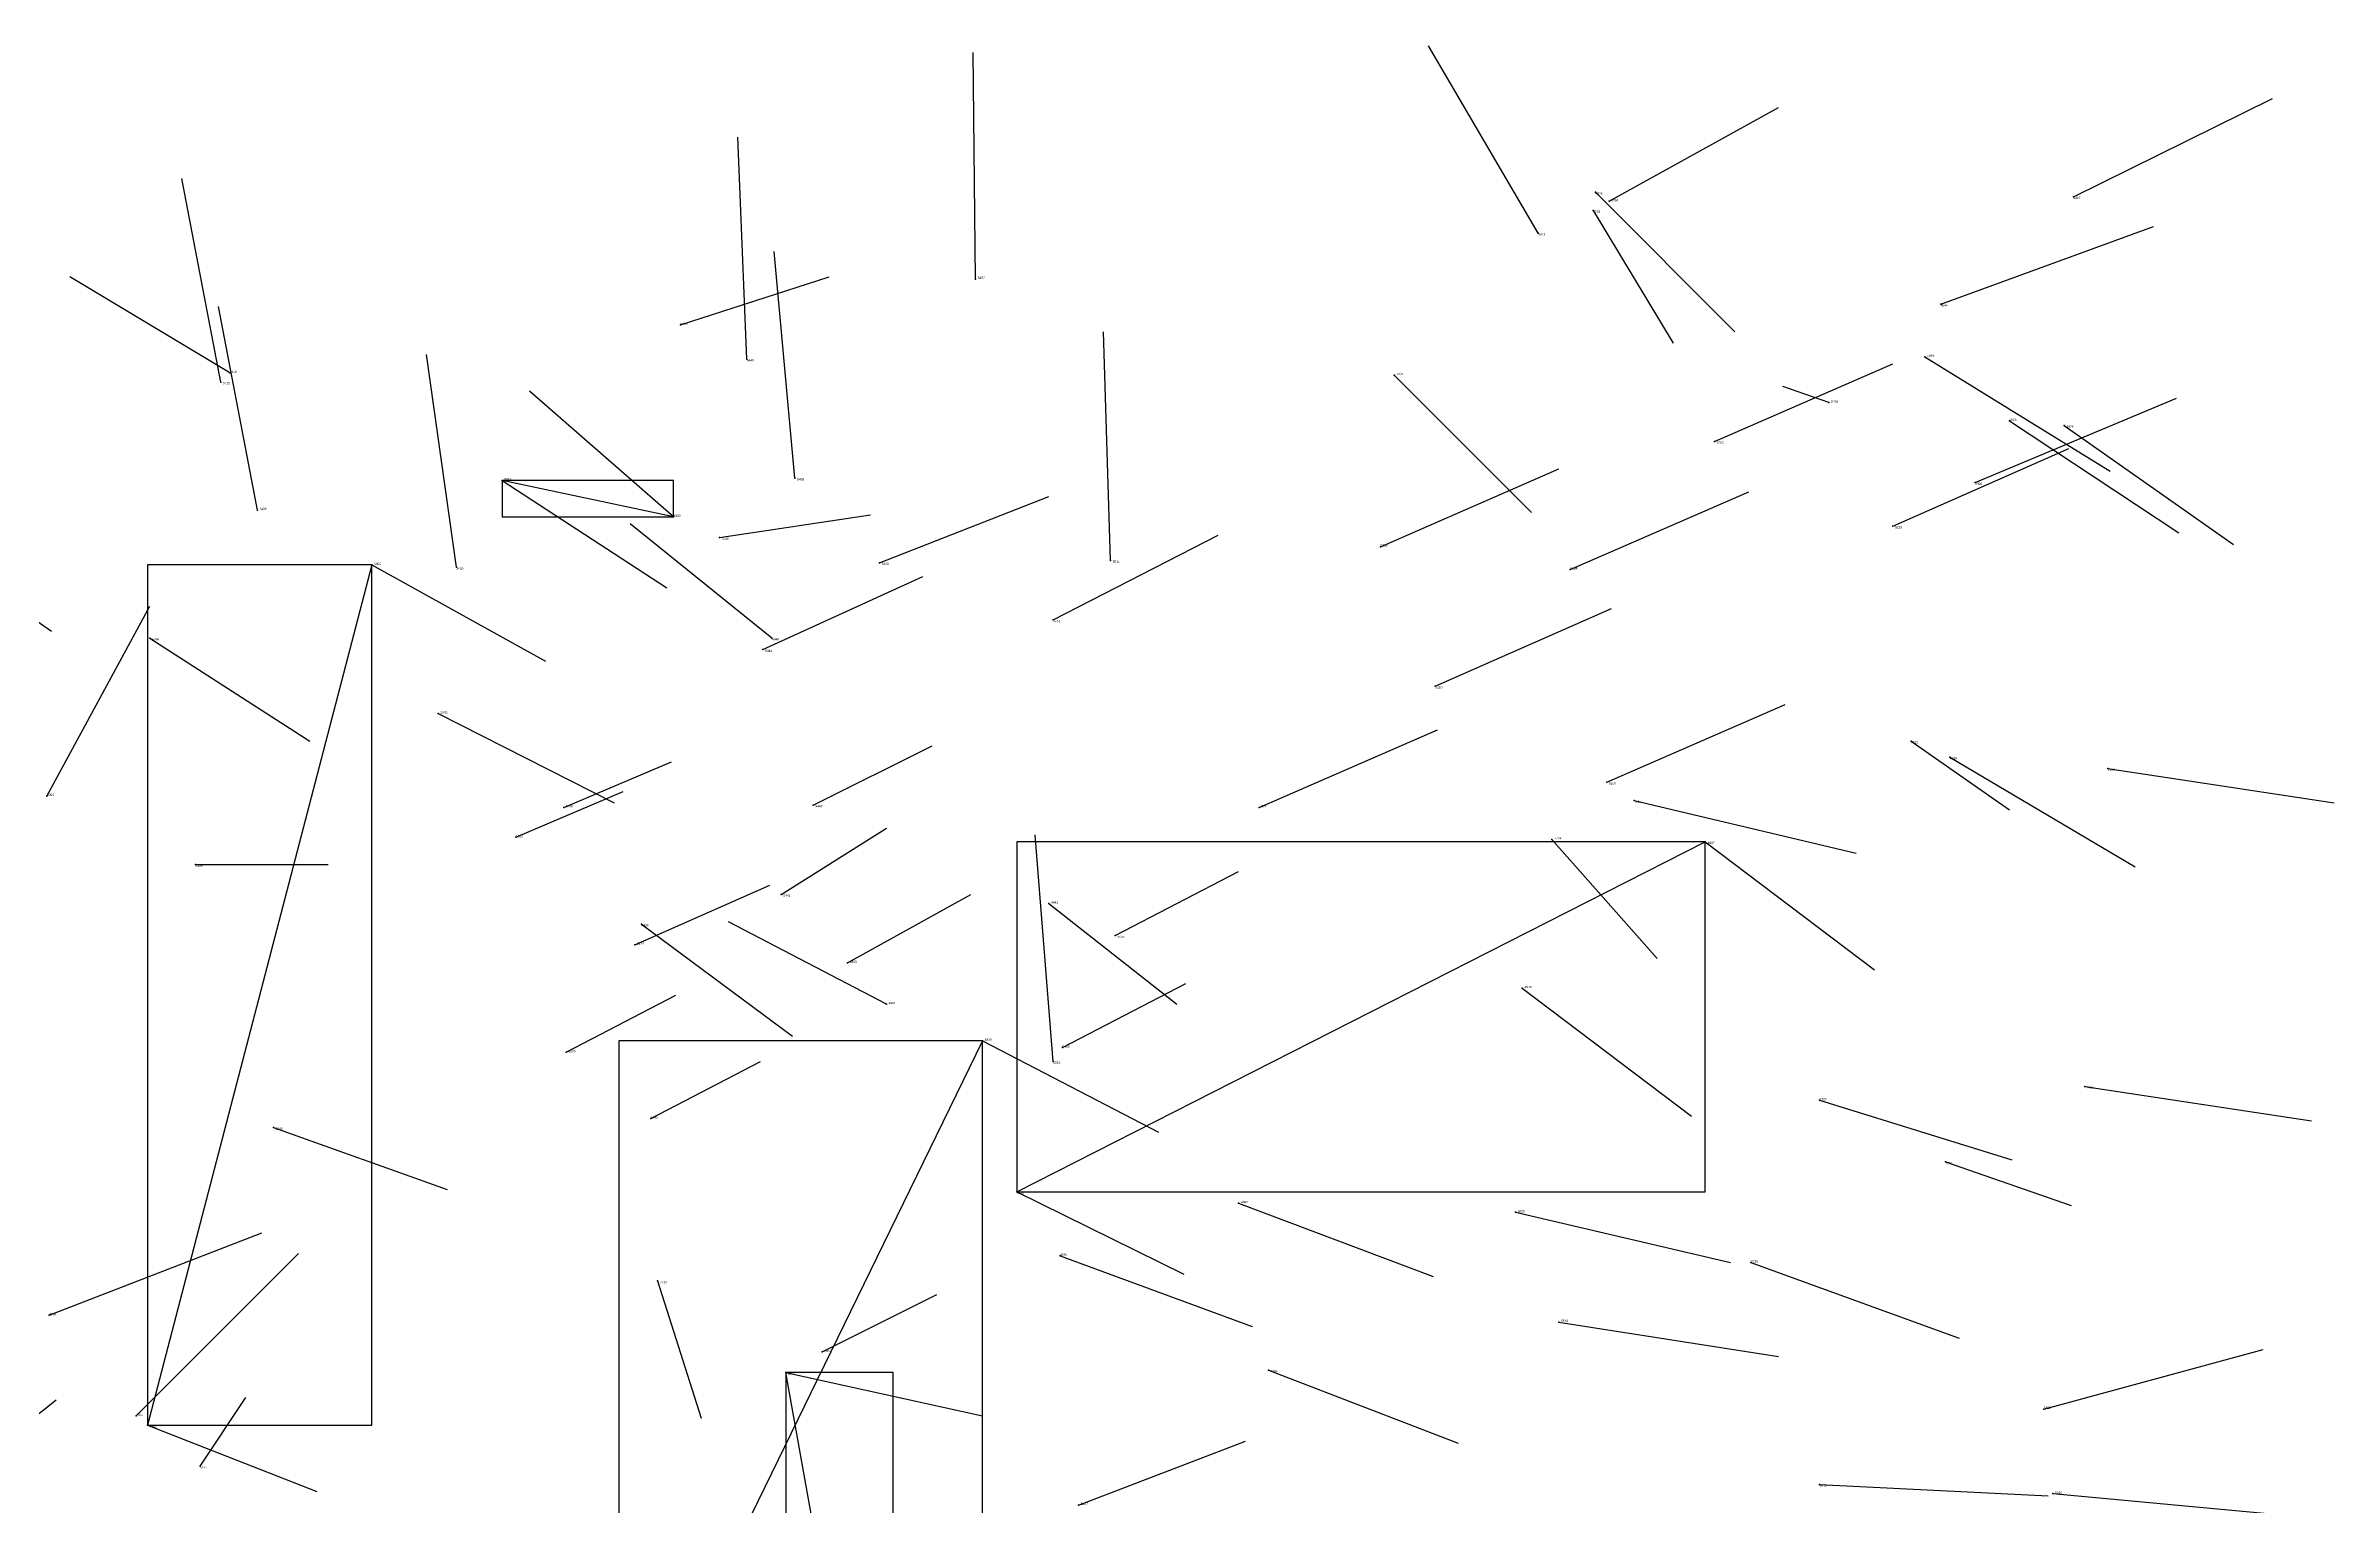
# Model space of a CAD drawing. Extents: x 59.1 to 70.8, y 600.3 to 605.1.
# Drawn here: x 69.742 to 70.742, y 604.423 to 605.062 of the extents above; entities that cross this region are included whole.
import ezdxf

# ---------------------------------------------------------------- set-up
doc = ezdxf.new("R2010")
doc.units = 0
for name, color, linetype in [('Clients', 3, 'CONTINUOUS'), ('Facilities', 3, 'CONTINUOUS'), ('Facilities_lines', 3, 'CONTINUOUS'), ('Min_max_boxes', 1, 'CONTINUOUS'), ('Normals', 1, 'CONTINUOUS'), ('Source_points', 5, 'CONTINUOUS'), ('Text', 3, 'CONTINUOUS')]:
    doc.layers.add(name, color=color, linetype=linetype)

msp = doc.modelspace()

# ---------------------------------------------------------------- linework, layer by layer
at = {"layer": 'Clients', "color": 5}
for p in [(69.941, 604.872, 456.792), (70.467, 604.714, 457.699), (70.065, 604.482, 457.334), (69.786, 604.459, 457.022)]:
    msp.add_point(p, dxfattribs=at)
at = {"layer": 'Facilities', "color": 3}
for p in [(70.419, 604.998, 457.311), (70.425, 604.994, 455.719), (70.628, 604.996, 455.867), (70.418, 604.99, 459.744), (70.394, 604.98, 456.795), (70.148, 604.96, 455.798), (70.57, 604.949, 456.134), (70.019, 604.94, 454.467), (70.048, 604.925, 455.779), (70.563, 604.926, 457.872), (69.818, 604.915, 455.871), (69.822, 604.919, 454.43), (70.331, 604.918, 457.38), (70.521, 604.906, 455.797), (70.6, 604.898, 457.228), (70.624, 604.896, 457.296), (70.471, 604.889, 453.408), (70.069, 604.873, 455.768), (70.585, 604.871, 455.839), (69.834, 604.859, 455.869), (70.016, 604.856, 456.983), (70.036, 604.847, 454.441), (70.325, 604.843, 453.374), (70.549, 604.852, 453.831), (69.884, 604.835, 456.959), (69.921, 604.834, 455.8), (70.106, 604.836, 454.075), (70.207, 604.837, 458.458), (70.408, 604.833, 453.429), (69.787, 604.803, 454.495), (70.059, 604.803, 456.907), (70.182, 604.811, 454.189), (70.055, 604.798, 454.204), (70.349, 604.782, 453.908), (69.913, 604.77, 456.886), (70.557, 604.758, 459.647), (70.574, 604.751, 457.367), (70.643, 604.746, 458.977), (69.742, 604.734, 457.528), (70.424, 604.74, 453.441), (69.968, 604.729, 454.365), (70.077, 604.73, 454.365), (70.272, 604.729, 453.455), (70.436, 604.732, 459.142), (69.947, 604.716, 454.356), (70.4, 604.715, 459.702), (69.807, 604.704, 454.424), (70.063, 604.691, 454.403), (70.18, 604.687, 456.98), (70.002, 604.678, 457.45), (70.209, 604.673, 454.428), (69.999, 604.669, 454.248), (70.092, 604.661, 454.271), (70.109, 604.643, 457.424), (70.387, 604.65, 457.675), (70.151, 604.627, 457.356), (70.186, 604.624, 454.41), (69.969, 604.622, 454.307), (70.182, 604.618, 458.425), (70.633, 604.607, 458.91), (70.006, 604.593, 454.249), (70.517, 604.601, 459.582), (69.841, 604.589, 456.964), (70.572, 604.574, 460.228), (70.166, 604.561, 457.339), (70.263, 604.556, 457.859), (70.384, 604.552, 458.12), (70.185, 604.533, 457.866), (70.487, 604.53, 459.506), (70.009, 604.522, 459.32), (69.743, 604.507, 457.259), (70.403, 604.504, 458.161), (70.081, 604.491, 454.299), (70.276, 604.483, 457.782), (69.781, 604.463, 457.259), (70.615, 604.466, 455.681), (69.809, 604.441, 454.316), (70.517, 604.433, 458.388), (70.193, 604.424, 454.101), (70.619, 604.429, 458.217)]:
    msp.add_point(p, dxfattribs=at)
at = {"layer": 'Facilities_lines', "color": 3}
for p, q in [((70.016, 604.856, 456.983), (69.941, 604.872, 456.792)), ((69.884, 604.835, 456.959), (69.786, 604.459, 457.022)), ((70.166, 604.561, 457.339), (70.467, 604.714, 457.699)), ((70.151, 604.627, 457.356), (69.992, 604.301, 457.371)), ((70.112, 604.222, 457.636), (70.065, 604.482, 457.334))]:
    msp.add_line(p, q, dxfattribs=at)
at = {"layer": 'Min_max_boxes', "color": 1}
for p, q in [((70.016, 604.872, 456.792), (69.941, 604.872, 456.792)), ((69.941, 604.872, 456.792), (69.941, 604.856, 456.792)), ((70.016, 604.872, 456.983), (69.941, 604.872, 456.983)), ((69.941, 604.872, 456.983), (69.941, 604.856, 456.983)), ((69.941, 604.872, 456.792), (69.941, 604.872, 456.983)), ((70.016, 604.856, 456.792), (70.016, 604.872, 456.792)), ((70.016, 604.856, 456.983), (70.016, 604.872, 456.983)), ((70.016, 604.872, 456.792), (70.016, 604.872, 456.983)), ((69.941, 604.856, 456.792), (70.016, 604.856, 456.792)), ((69.941, 604.856, 456.983), (70.016, 604.856, 456.983)), ((69.941, 604.856, 456.792), (69.941, 604.856, 456.983)), ((70.016, 604.856, 456.792), (70.016, 604.856, 456.983)), ((69.884, 604.835, 456.959), (69.786, 604.835, 456.959)), ((69.786, 604.835, 456.959), (69.786, 604.459, 456.959)), ((69.884, 604.835, 457.022), (69.786, 604.835, 457.022)), ((69.786, 604.835, 457.022), (69.786, 604.459, 457.022)), ((69.786, 604.835, 456.959), (69.786, 604.835, 457.022)), ((69.884, 604.459, 456.959), (69.884, 604.835, 456.959)), ((69.884, 604.459, 457.022), (69.884, 604.835, 457.022)), ((69.884, 604.835, 456.959), (69.884, 604.835, 457.022)), ((70.467, 604.714, 457.339), (70.166, 604.714, 457.339)), ((70.166, 604.714, 457.339), (70.166, 604.561, 457.339)), ((70.467, 604.714, 457.699), (70.166, 604.714, 457.699)), ((70.166, 604.714, 457.699), (70.166, 604.561, 457.699)), ((70.166, 604.714, 457.339), (70.166, 604.714, 457.699)), ((70.467, 604.561, 457.339), (70.467, 604.714, 457.339)), ((70.467, 604.561, 457.699), (70.467, 604.714, 457.699)), ((70.467, 604.714, 457.339), (70.467, 604.714, 457.699)), ((70.151, 604.627, 457.356), (69.992, 604.627, 457.356)), ((69.992, 604.627, 457.356), (69.992, 604.301, 457.356)), ((70.151, 604.627, 457.371), (69.992, 604.627, 457.371)), ((69.992, 604.627, 457.371), (69.992, 604.301, 457.371)), ((69.992, 604.627, 457.356), (69.992, 604.627, 457.371)), ((70.151, 604.301, 457.356), (70.151, 604.627, 457.356)), ((70.151, 604.301, 457.371), (70.151, 604.627, 457.371)), ((70.151, 604.627, 457.356), (70.151, 604.627, 457.371)), ((70.166, 604.561, 457.339), (70.467, 604.561, 457.339)), ((70.166, 604.561, 457.699), (70.467, 604.561, 457.699)), ((70.166, 604.561, 457.339), (70.166, 604.561, 457.699)), ((70.467, 604.561, 457.339), (70.467, 604.561, 457.699)), ((70.112, 604.482, 457.334), (70.065, 604.482, 457.334)), ((70.065, 604.482, 457.334), (70.065, 604.222, 457.334)), ((70.112, 604.482, 457.636), (70.065, 604.482, 457.636)), ((70.065, 604.482, 457.636), (70.065, 604.222, 457.636)), ((70.065, 604.482, 457.334), (70.065, 604.482, 457.636)), ((70.112, 604.222, 457.334), (70.112, 604.482, 457.334)), ((70.112, 604.222, 457.636), (70.112, 604.482, 457.636)), ((70.112, 604.482, 457.334), (70.112, 604.482, 457.636)), ((69.786, 604.459, 456.959), (69.884, 604.459, 456.959)), ((69.786, 604.459, 457.022), (69.884, 604.459, 457.022)), ((69.786, 604.459, 456.959), (69.786, 604.459, 457.022)), ((69.884, 604.459, 456.959), (69.884, 604.459, 457.022))]:
    msp.add_line(p, q, dxfattribs=at)
at = {"layer": 'Normals', "color": 1}
for p, q in [((70.148, 604.96, 455.798), (70.147, 605.059, 455.812)), ((70.394, 604.98, 456.795), (70.346, 605.062, 456.826)), ((70.425, 604.994, 455.719), (70.499, 605.035, 455.665)), ((70.628, 604.996, 455.867), (70.715, 605.039, 455.844)), ((70.048, 604.925, 455.779), (70.044, 605.022, 455.801)), ((69.818, 604.915, 455.871), (69.801, 605.004, 455.913)), ((70.419, 604.998, 457.311), (70.48, 604.937, 457.26)), ((70.418, 604.99, 459.744), (70.453, 604.932, 459.817)), ((70.57, 604.949, 456.134), (70.663, 604.983, 456.117)), ((70.069, 604.873, 455.768), (70.06, 604.972, 455.772)), ((69.822, 604.919, 454.43), (69.752, 604.961, 454.372)), ((70.019, 604.94, 454.467), (70.084, 604.961, 454.54)), ((69.834, 604.859, 455.869), (69.817, 604.948, 455.911)), ((70.207, 604.837, 458.458), (70.204, 604.937, 458.449)), ((69.921, 604.834, 455.8), (69.908, 604.927, 455.833)), ((70.471, 604.889, 453.408), (70.549, 604.923, 453.461)), ((70.563, 604.926, 457.872), (70.644, 604.876, 457.842)), ((70.331, 604.918, 457.38), (70.391, 604.858, 457.327)), ((70.521, 604.906, 455.797), (70.501, 604.913, 455.895)), ((70.016, 604.856, 456.983), (69.953, 604.911, 457.037)), ((70.585, 604.871, 455.839), (70.673, 604.908, 455.869)), ((70.6, 604.898, 457.228), (70.674, 604.849, 457.182)), ((70.624, 604.896, 457.296), (70.698, 604.844, 457.253)), ((70.549, 604.852, 453.831), (70.626, 604.886, 453.885)), ((70.325, 604.843, 453.374), (70.403, 604.877, 453.427)), ((69.941, 604.872, 456.792), (70.013, 604.825, 456.74)), ((70.106, 604.836, 454.075), (70.18, 604.865, 454.136)), ((70.408, 604.833, 453.429), (70.486, 604.867, 453.482)), ((69.667, 604.86, 456.389), (69.744, 604.806, 456.354)), ((70.059, 604.803, 456.907), (69.997, 604.853, 456.967)), ((70.036, 604.847, 454.441), (70.102, 604.857, 454.515)), ((70.182, 604.811, 454.189), (70.254, 604.848, 454.247)), ((69.884, 604.835, 456.959), (69.96, 604.793, 456.909)), ((70.055, 604.798, 454.204), (70.125, 604.83, 454.268)), ((69.742, 604.734, 457.528), (69.787, 604.817, 457.561)), ((70.349, 604.782, 453.908), (70.426, 604.816, 453.962)), ((69.787, 604.803, 454.495), (69.857, 604.758, 454.55)), ((70.424, 604.74, 453.441), (70.502, 604.774, 453.494)), ((69.913, 604.77, 456.886), (69.99, 604.731, 456.836)), ((70.272, 604.729, 453.455), (70.35, 604.763, 453.508)), ((70.077, 604.73, 454.365), (70.129, 604.756, 454.446)), ((70.557, 604.758, 459.647), (70.6, 604.728, 459.732)), ((69.968, 604.729, 454.365), (70.015, 604.749, 454.451)), ((70.574, 604.751, 457.367), (70.655, 604.703, 457.332)), ((70.643, 604.746, 458.977), (70.742, 604.731, 458.979)), ((69.947, 604.716, 454.356), (69.994, 604.736, 454.442)), ((70.436, 604.732, 459.142), (70.533, 604.709, 459.148)), ((70.063, 604.691, 454.403), (70.109, 604.72, 454.487)), ((70.182, 604.618, 458.425), (70.174, 604.717, 458.433)), ((70.4, 604.715, 459.702), (70.446, 604.663, 459.774)), ((70.467, 604.714, 457.699), (70.541, 604.658, 457.66)), ((69.807, 604.704, 454.424), (69.865, 604.704, 454.505)), ((69.999, 604.669, 454.248), (70.058, 604.695, 454.324)), ((70.209, 604.673, 454.428), (70.263, 604.701, 454.508)), ((70.092, 604.661, 454.271), (70.146, 604.691, 454.349)), ((70.18, 604.687, 456.98), (70.236, 604.643, 456.91)), ((70.002, 604.678, 457.45), (70.068, 604.629, 457.393)), ((70.109, 604.643, 457.424), (70.04, 604.679, 457.487)), ((69.969, 604.622, 454.307), (70.017, 604.647, 454.391)), ((70.186, 604.624, 454.41), (70.24, 604.652, 454.49)), ((70.387, 604.65, 457.675), (70.461, 604.594, 457.638)), ((70.151, 604.627, 457.356), (70.228, 604.587, 457.306)), ((70.006, 604.593, 454.249), (70.054, 604.618, 454.333)), ((70.633, 604.607, 458.91), (70.732, 604.592, 458.91)), ((70.517, 604.601, 459.582), (70.601, 604.575, 459.629)), ((69.841, 604.589, 456.964), (69.917, 604.562, 456.905)), ((70.572, 604.574, 460.228), (70.627, 604.555, 460.31)), ((70.166, 604.561, 457.339), (70.239, 604.525, 457.281)), ((70.263, 604.556, 457.859), (70.348, 604.524, 457.817)), ((69.743, 604.507, 457.259), (69.836, 604.543, 457.252)), ((70.384, 604.552, 458.12), (70.478, 604.53, 458.095)), ((69.781, 604.463, 457.259), (69.852, 604.534, 457.259)), ((70.185, 604.533, 457.866), (70.269, 604.502, 457.822)), ((70.487, 604.53, 459.506), (70.578, 604.497, 459.53)), ((70.009, 604.522, 459.32), (70.028, 604.462, 459.398)), ((70.081, 604.491, 454.299), (70.131, 604.516, 454.382)), ((70.403, 604.504, 458.161), (70.499, 604.489, 458.137)), ((70.276, 604.483, 457.782), (70.359, 604.451, 457.737)), ((70.615, 604.466, 455.681), (70.711, 604.492, 455.666)), ((70.065, 604.482, 457.334), (70.151, 604.463, 457.287)), ((69.717, 604.447, 454.365), (69.746, 604.47, 454.458)), ((69.809, 604.441, 454.316), (69.829, 604.471, 454.409)), ((69.786, 604.459, 457.022), (69.86, 604.43, 456.961)), ((70.193, 604.424, 454.101), (70.266, 604.452, 454.163)), ((70.517, 604.433, 458.388), (70.617, 604.428, 458.379)), ((70.619, 604.429, 458.217), (70.716, 604.42, 458.195))]:
    msp.add_line(p, q, dxfattribs=at)
at = {"layer": 'Source_points', "color": 5}
for p in [(70.419, 604.998, 457.311), (70.425, 604.994, 455.719), (70.628, 604.996, 455.867), (70.418, 604.99, 459.744), (70.394, 604.98, 456.795), (70.148, 604.96, 455.798), (70.57, 604.949, 456.134), (70.019, 604.94, 454.467), (70.048, 604.925, 455.779), (70.563, 604.926, 457.872), (69.818, 604.915, 455.871), (69.822, 604.919, 454.43), (70.331, 604.918, 457.38), (70.521, 604.906, 455.797), (70.6, 604.898, 457.228), (70.624, 604.896, 457.296), (70.471, 604.889, 453.408), (70.069, 604.873, 455.768), (69.941, 604.872, 456.792), (70.585, 604.871, 455.839), (69.834, 604.859, 455.869), (70.016, 604.856, 456.983), (70.036, 604.847, 454.441), (70.325, 604.843, 453.374), (70.549, 604.852, 453.831), (69.884, 604.835, 456.959), (69.921, 604.834, 455.8), (70.106, 604.836, 454.075), (70.207, 604.837, 458.458), (70.408, 604.833, 453.429), (69.787, 604.803, 454.495), (70.059, 604.803, 456.907), (70.182, 604.811, 454.189), (70.055, 604.798, 454.204), (70.349, 604.782, 453.908), (69.913, 604.77, 456.886), (70.557, 604.758, 459.647), (70.574, 604.751, 457.367), (70.643, 604.746, 458.977), (69.742, 604.734, 457.528), (70.424, 604.74, 453.441), (69.968, 604.729, 454.365), (70.077, 604.73, 454.365), (70.272, 604.729, 453.455), (70.436, 604.732, 459.142), (69.947, 604.716, 454.356), (70.4, 604.715, 459.702), (70.467, 604.714, 457.699), (69.807, 604.704, 454.424), (70.063, 604.691, 454.403), (70.18, 604.687, 456.98), (70.002, 604.678, 457.45), (70.209, 604.673, 454.428), (69.999, 604.669, 454.248), (70.092, 604.661, 454.271), (70.109, 604.643, 457.424), (70.387, 604.65, 457.675), (70.151, 604.627, 457.356), (70.186, 604.624, 454.41), (69.969, 604.622, 454.307), (70.182, 604.618, 458.425), (70.633, 604.607, 458.91), (70.006, 604.593, 454.249), (70.517, 604.601, 459.582), (69.841, 604.589, 456.964), (70.572, 604.574, 460.228), (70.166, 604.561, 457.339), (70.263, 604.556, 457.859), (70.384, 604.552, 458.12), (70.185, 604.533, 457.866), (70.487, 604.53, 459.506), (70.009, 604.522, 459.32), (69.743, 604.507, 457.259), (70.403, 604.504, 458.161), (70.081, 604.491, 454.299), (70.276, 604.483, 457.782), (70.065, 604.482, 457.334), (69.781, 604.463, 457.259), (70.615, 604.466, 455.681), (69.786, 604.459, 457.022), (69.809, 604.441, 454.316), (70.517, 604.433, 458.388), (70.193, 604.424, 454.101), (70.619, 604.429, 458.217)]:
    msp.add_point(p, dxfattribs=at)

# ---------------------------------------------------------------- texts
at = {"layer": 'Text', "color": 3}
for s, p in [('4936', (70.419, 604.997, 457.311)), ('5454', (70.426, 604.994, 455.719)), ('5497', (70.628, 604.995, 455.867)), ('7723', (70.418, 604.989, 459.744)), ('4942', (70.394, 604.979, 456.795)), ('5457', (70.149, 604.96, 455.798)), ('4944', (70.57, 604.948, 456.134)), ('5448', (70.019, 604.94, 454.467)), ('5449', (70.048, 604.924, 455.779)), ('4899', (70.564, 604.926, 457.872)), ('5420', (69.819, 604.914, 455.871)), ('5278', (69.822, 604.919, 454.43)), ('4931', (70.332, 604.918, 457.38)), ('5456', (70.522, 604.906, 455.797)), ('4918', (70.6, 604.898, 457.228)), ('4926', (70.625, 604.895, 457.296)), ('5203', (70.472, 604.888, 453.408)), ('5055', (69.942, 604.872, 456.792)), ('5458', (70.07, 604.872, 455.768)), ('5496', (70.585, 604.87, 455.839)), ('5436', (69.835, 604.859, 455.869)), ('4933', (70.016, 604.856, 456.983)), ('5446', (70.037, 604.846, 454.441)), ('5208', (70.325, 604.843, 453.374)), ('5213', (70.55, 604.851, 453.831)), ('5052', (69.885, 604.835, 456.959)), ('5425', (69.921, 604.833, 455.8)), ('5439', (70.107, 604.835, 454.075)), ('5514', (70.208, 604.836, 458.458)), ('5204', (70.408, 604.833, 453.429)), ('5296', (69.788, 604.802, 454.495)), ('4940', (70.059, 604.802, 456.907)), ('5451', (70.182, 604.81, 454.189)), ('5444', (70.056, 604.797, 454.204)), ('5210', (70.349, 604.781, 453.908)), ('5043', (69.914, 604.77, 456.886)), ('7722', (70.557, 604.757, 459.647)), ('4928', (70.574, 604.75, 457.367)), ('7883', (70.643, 604.745, 458.977)), ('4951', (69.742, 604.734, 457.528)), ('5207', (70.425, 604.739, 453.441)), ('5290', (69.969, 604.729, 454.365)), ('5447', (70.078, 604.729, 454.365)), ('5211', (70.273, 604.729, 453.455)), ('7717', (70.436, 604.731, 459.142)), ('5282', (69.947, 604.716, 454.356)), ('7724', (70.401, 604.715, 459.702)), ('4907', (70.468, 604.713, 457.699)), ('5299', (69.807, 604.703, 454.424)), ('5441', (70.064, 604.69, 454.403)), ('4941', (70.181, 604.687, 456.98)), ('4930', (70.002, 604.677, 457.45)), ('5455', (70.21, 604.672, 454.428)), ('5274', (70, 604.669, 454.248)), ('5459', (70.093, 604.661, 454.271)), ('4901', (70.11, 604.643, 457.424)), ('4908', (70.388, 604.65, 457.675)), ('5293', (69.97, 604.622, 454.307)), ('4910', (70.152, 604.627, 457.356)), ('5460', (70.186, 604.624, 454.41)), ('5515', (70.182, 604.617, 458.425)), ('7884', (70.634, 604.606, 458.91)), ('5445', (70.006, 604.593, 454.249)), ('7720', (70.517, 604.601, 459.582)), ('5046', (69.842, 604.588, 456.964)), ('7772', (70.572, 604.573, 460.228)), ('4932', (70.166, 604.56, 457.339)), ('4895', (70.264, 604.556, 457.859)), ('5520', (70.385, 604.552, 458.12)), ('4894', (70.185, 604.533, 457.866)), ('7725', (70.487, 604.53, 459.506)), ('7713', (70.01, 604.521, 459.32)), ('4955', (69.743, 604.507, 457.259)), ('5519', (70.404, 604.504, 458.161)), ('5453', (70.082, 604.491, 454.299)), ('4896', (70.277, 604.482, 457.782)), ('4923', (70.066, 604.481, 457.334)), ('4967', (69.781, 604.463, 457.259)), ('5495', (70.615, 604.466, 455.681)), ('4982', (69.787, 604.458, 457.022)), ('5277', (69.809, 604.44, 454.316)), ('5513', (70.517, 604.432, 458.388)), ('5437', (70.194, 604.424, 454.101)), ('5516', (70.62, 604.429, 458.217))]:
    msp.add_text(s, height=0.001, dxfattribs=at).set_placement(p)

doc.saveas('drawing.dxf')
